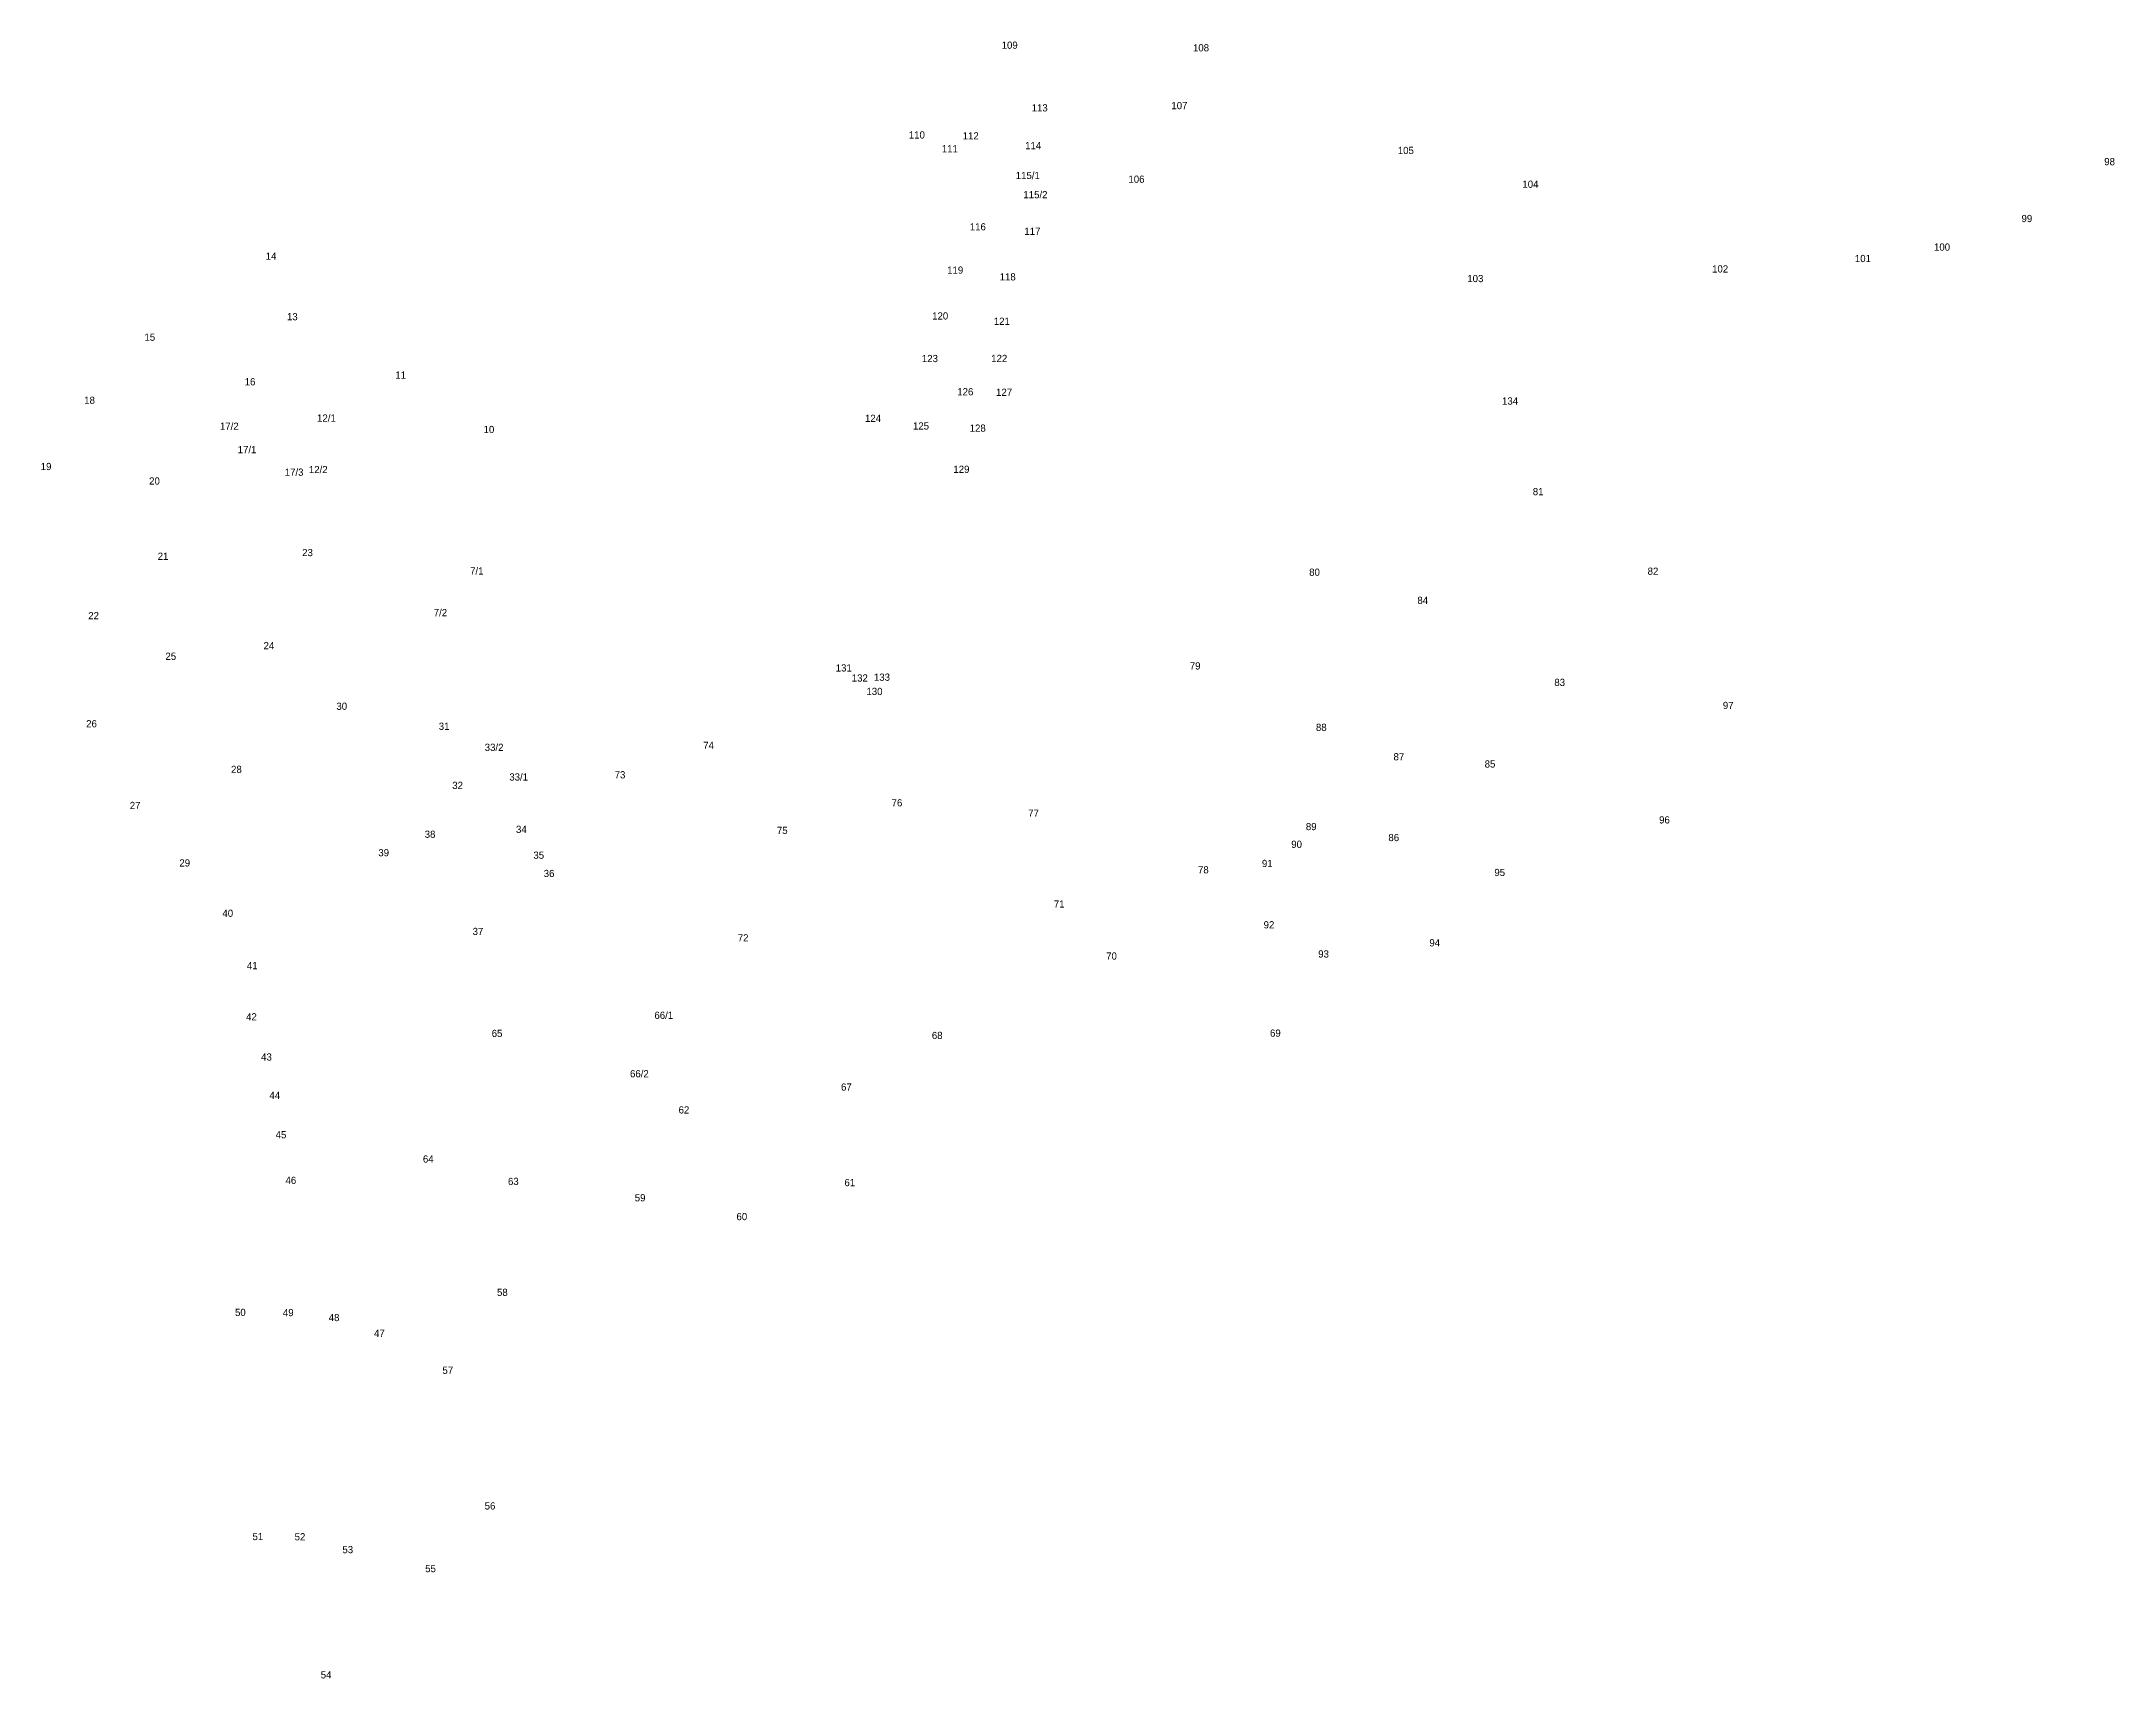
# Model space of a CAD drawing. Extents: x 553 to 12066, y 1116 to 10207.
import ezdxf
from ezdxf.enums import TextEntityAlignment as Align

# ---------------------------------------------------------------- set-up
doc = ezdxf.new("R2010")
doc.units = 0
doc.layers.add('SURVEY_NUMBERS', color=2, linetype='Continuous')

msp = doc.modelspace()

# ---------------------------------------------------------------- texts
at = {"layer": 'SURVEY_NUMBERS'}
for s, p in [('109', (5930, 10186.5)), ('108', (6992.5, 10172)), ('113', (6096.5, 9838.5)), ('107', (6872.5, 9851)), ('110', (5414.5, 9688)), ('112', (5713.5, 9683)), ('111', (5597.5, 9611.5)), ('114', (6060.5, 9629)), ('105', (8130, 9602)), ('98', (12038.5, 9540)), ('115/1', (6030.5, 9463)), ('106', (6634, 9442.5)), ('115/2', (6073, 9356.5)), ('104', (8822, 9414.5)), ('99', (11579, 9224)), ('116', (5753, 9178)), ('117', (6056, 9153)), ('14', (1828, 9015)), ('101', (10668.5, 9002)), ('100', (11108, 9065.5)), ('119', (5627.5, 8937.5)), ('118', (5919, 8900)), ('103', (8516, 8890.5)), ('102', (9875.5, 8944)), ('13', (1946, 8679)), ('120', (5544, 8683)), ('121', (5886.5, 8653.5)), ('15', (1154.5, 8565)), ('123', (5487, 8446.5)), ('122', (5872, 8447)), ('16', (1711, 8317.5)), ('11', (2547.5, 8354.5)), ('18', (820, 8215)), ('126', (5683.5, 8262)), ('127', (5899, 8259)), ('134', (8709, 8210.5)), ('17/2', (1596, 8070.5)), ('12/1', (2135.5, 8116)), ('10', (3038, 8052.5)), ('124', (5171, 8114.5)), ('125', (5437.5, 8072)), ('128', (5752.5, 8060)), ('17/1', (1694.5, 7940.5)), ('19', (578.5, 7847)), ('17/3', (1956, 7815.5)), ('12/2', (2090, 7830)), ('129', (5662, 7831.5)), ('20', (1180.5, 7766.5)), ('81', (8865, 7707.5)), ('21', (1228, 7348.5)), ('23', (2030.5, 7369)), ('7/1', (2970.5, 7267)), ('80', (7623, 7260)), ('82', (9502.5, 7265.5)), ('22', (842.5, 7018.5)), ('7/2', (2768.5, 7035.5)), ('84', (8224, 7103.5)), ('25', (1271, 6793)), ('24', (1816, 6852)), ('131', (5008.5, 6728.5)), ('132', (5097.5, 6672.5)), ('133', (5220.5, 6677)), ('79', (6960, 6739.5)), ('130', (5179, 6598)), ('83', (8984.5, 6648)), ('30', (2220.5, 6515.5)), ('97', (9920.5, 6520)), ('26', (831, 6418.5)), ('31', (2789, 6404.5)), ('88', (7660.5, 6398.5)), ('33/2', (3066.5, 6287.5)), ('74', (4257.5, 6298)), ('87', (8091.5, 6235)), ('28', (1635.5, 6165)), ('33/1', (3203, 6123)), ('73', (3766, 6135)), ('85', (8597.5, 6195)), ('32', (2864, 6076)), ('76', (5304, 5979.5)), ('27', (1073, 5964.5)), ('77', (6062.5, 5921.5)), ('96', (9566.5, 5884.5)), ('38', (2711, 5805)), ('34', (3218, 5832)), ('75', (4667, 5826)), ('90', (7523.5, 5749)), ('89', (7604.5, 5847.5)), ('86', (8063, 5786.5)), ('29', (1348.5, 5645.5)), ('39', (2453.5, 5702.5)), ('35', (3314.5, 5688.5)), ('91', (7360.5, 5642.5)), ('36', (3372, 5587)), ('78', (7005.5, 5607.5)), ('95', (8651.5, 5592.5)), ('71', (6205, 5417.5)), ('40', (1587.5, 5366)), ('92', (7370, 5302)), ('37', (2977, 5265)), ('72', (4449.5, 5229.5)), ('94', (8290.5, 5202)), ('41', (1723.5, 5075)), ('70', (6495.5, 5128.5)), ('93', (7673, 5140)), ('42', (1719, 4791)), ('66/1', (4009, 4799.5)), ('69', (7405.5, 4700.5)), ('65', (3083, 4699)), ('68', (5527.5, 4687.5)), ('43', (1802.5, 4568)), ('66/2', (3873.5, 4475)), ('67', (5023, 4401)), ('44', (1848.5, 4354.5)), ('62', (4121, 4274)), ('45', (1883, 4136)), ('64', (2701, 4001.5)), ('46', (1938, 3883)), ('63', (3173.5, 3877)), ('59', (3877.5, 3786)), ('61', (5042, 3870.5)), ('60', (4442.5, 3681.5)), ('58', (3112.5, 3261)), ('50', (1657.5, 3149.5)), ('49', (1923.5, 3148.5)), ('48', (2178, 3121)), ('47', (2429.5, 3033.5)), ('57', (2809.5, 2828)), ('56', (3044, 2075)), ('51', (1754.5, 1905)), ('52', (1988.5, 1903.5)), ('53', (2254, 1832.5)), ('55', (2713.5, 1727)), ('54', (2133.5, 1137))]:
    msp.add_text(s, height=40, dxfattribs=at).set_placement(p, align=Align.MIDDLE_CENTER)

doc.saveas('drawing.dxf')
